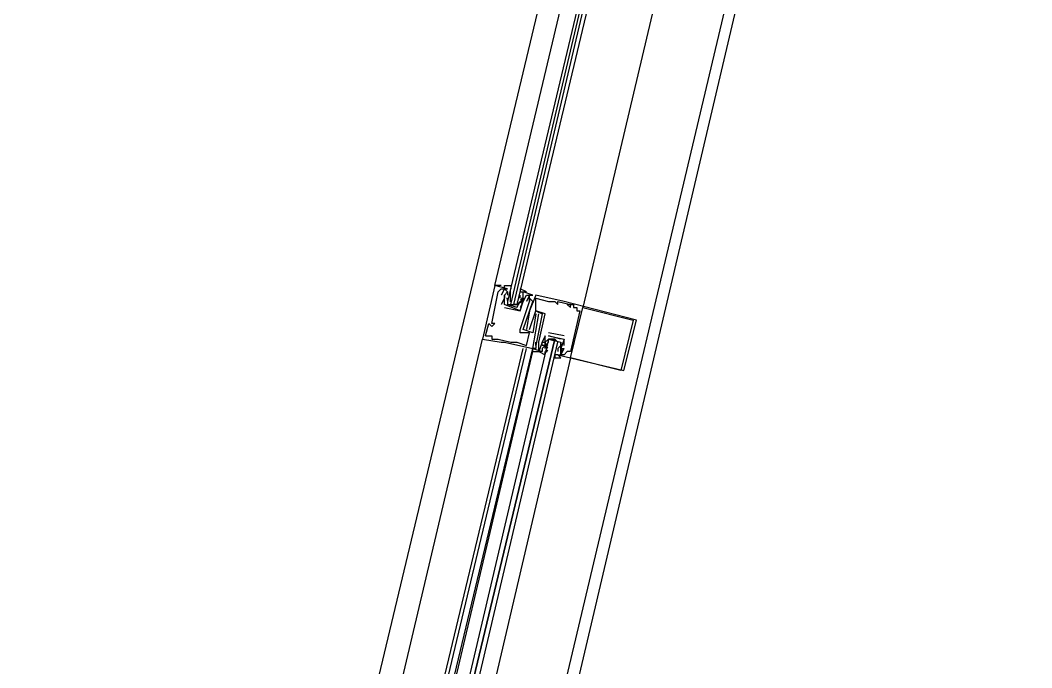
# Model space of a CAD drawing. Header units: feet. Extents: x -84 to 198, y -22 to 181.
# Drawn here: x 118.2 to 122.49, y 85.81 to 88.557 of the extents above; entities that cross this region are included whole.
import ezdxf

# ---------------------------------------------------------------- set-up
doc = ezdxf.new("R2010")
doc.units = ezdxf.units.FT
doc.layers.add('A-LINEA', color=7, linetype='CONTINUOUS')

msp = doc.modelspace()

# ---------------------------------------------------------------- linework, layer by layer
at = {"layer": 'A-LINEA'}
for p, q in [((120.92, 90.8044), (119.2667, 83.8711)), ((121.6667, 90.6311), (120.0267, 83.6978)), ((120.2667, 87.4178), (120.2133, 87.4311)), ((120.2133, 87.4311), (120.2133, 87.4311)), ((120.2267, 87.4044), (120.2267, 87.4044)), ((120.24, 87.4178), (120.24, 87.4178)), ((120.24, 87.3911), (120.24, 87.3911)), ((120.2533, 87.4178), (120.2533, 87.4178)), ((120.2533, 87.3911), (120.2533, 87.3911)), ((120.2533, 87.3911), (120.2533, 87.3911)), ((120.2533, 87.3911), (120.2533, 87.3911)), ((120.2667, 87.4178), (120.2667, 87.4178)), ((120.2667, 87.4044), (120.2667, 87.4044)), ((120.2667, 87.4044), (120.2667, 87.3911)), ((120.2667, 87.3911), (120.2667, 87.3911)), ((120.2799, 87.3813), (120.2788, 87.3932)), ((120.2792, 87.3893), (120.279, 87.4076)), ((120.32, 87.3911), (120.32, 87.3911)), ((120.32, 87.3778), (120.32, 87.3911)), ((120.3333, 87.4044), (120.3333, 87.4044)), ((120.3467, 87.3911), (120.3467, 87.3911)), ((120.36, 87.3911), (120.36, 87.3911)), ((120.36, 87.3911), (120.36, 87.3911)), ((120.3733, 87.3911), (120.3733, 87.3911)), ((120.3867, 87.3911), (120.3867, 87.3911)), ((120.2533, 87.3778), (120.24, 87.3511)), ((120.24, 87.3511), (120.24, 87.3511)), ((120.2533, 87.3778), (120.2533, 87.3778)), ((120.2533, 87.3778), (120.2533, 87.3778)), ((120.2533, 87.3511), (120.2533, 87.3511)), ((120.2533, 87.3511), (120.2533, 87.3511)), ((120.2665, 87.368), (120.2655, 87.3798)), ((120.2667, 87.3778), (120.2667, 87.3778)), ((120.3067, 87.3378), (120.2667, 87.3511)), ((120.2791, 87.3622), (120.2786, 87.3825)), ((120.28, 87.3511), (120.2933, 87.3511)), ((120.3067, 87.3644), (120.3067, 87.3644)), ((120.3067, 87.3511), (120.3067, 87.3511)), ((120.32, 87.3778), (120.32, 87.3778)), ((120.3314, 87.375), (120.3217, 87.357)), ((120.3285, 87.38), (120.3223, 87.3699)), ((120.3285, 87.3667), (120.3223, 87.3565)), ((120.3333, 87.3778), (120.3333, 87.3778)), ((120.3333, 87.3644), (120.3333, 87.3644)), ((120.3333, 87.3644), (120.3333, 87.3644)), ((120.3436, 87.387), (120.3352, 87.3708)), ((120.3467, 87.3644), (120.3467, 87.3644)), ((120.36, 87.3778), (120.36, 87.3778)), ((120.36, 87.3644), (120.36, 87.3644)), ((120.36, 87.3644), (120.36, 87.3644)), ((120.3733, 87.3644), (120.3733, 87.3644)), ((120.3867, 87.3778), (120.3867, 87.3778)), ((120.44, 87.3644), (120.44, 87.3644)), ((120.4533, 87.3644), (120.4533, 87.3644)), ((120.4667, 87.3644), (120.4667, 87.3644)), ((120.48, 87.3644), (120.48, 87.3644)), ((120.48, 87.3511), (120.48, 87.3511)), ((120.5067, 87.3644), (120.5067, 87.3644)), ((120.52, 87.3511), (120.52, 87.3511)), ((120.5333, 87.3511), (120.5333, 87.3511)), ((120.5333, 87.3511), (120.5333, 87.3511)), ((120.5467, 87.3511), (120.5467, 87.3511)), ((120.2533, 87.3378), (120.32, 87.3244)), ((120.2533, 87.3378), (120.2533, 87.3378)), ((120.32, 87.3378), (120.32, 87.3378)), ((120.32, 87.3378), (120.32, 87.3378)), ((120.32, 87.3244), (120.32, 87.3244)), ((120.32, 87.3244), (120.32, 87.3244)), ((120.36, 87.3244), (120.36, 87.3244)), ((120.3867, 87.3244), (120.3867, 87.3244)), ((120.3867, 87.3244), (120.3867, 87.3244)), ((120.3867, 87.3111), (120.3867, 87.3111)), ((120.4, 87.3111), (120.4, 87.3111)), ((120.4133, 87.3111), (120.4133, 87.3111)), ((120.4267, 87.3111), (120.4267, 87.3111)), ((120.5333, 87.3378), (120.5333, 87.3378)), ((120.5467, 87.3378), (120.5467, 87.3378)), ((120.56, 87.3378), (120.56, 87.3378)), ((120.56, 87.3244), (120.56, 87.3244)), ((120.5733, 87.3244), (120.5733, 87.3244)), ((120.5867, 87.3378), (120.5867, 87.3378)), ((120.1867, 87.2711), (120.1867, 87.2711)), ((120.2, 87.2711), (120.2, 87.2711)), ((120.2133, 87.2711), (120.2133, 87.2711)), ((120.8, 87.2844), (120.8, 87.2844)), ((120.8133, 87.2844), (120.8133, 87.2844)), ((120.1733, 87.2178), (120.1733, 87.2178)), ((120.2, 87.2578), (120.2, 87.2578)), ((120.2, 87.2178), (120.2, 87.2178)), ((120.32, 87.2444), (120.32, 87.2444)), ((120.32, 87.2311), (120.32, 87.2311)), ((120.3333, 87.2444), (120.3333, 87.2444)), ((120.3467, 87.2444), (120.3467, 87.2444)), ((120.36, 87.2444), (120.36, 87.2444)), ((120.36, 87.2311), (120.36, 87.2311)), ((120.3733, 87.2311), (120.3733, 87.2311)), ((120.4267, 87.2178), (120.4267, 87.2178)), ((120.4267, 87.2178), (120.4267, 87.2178)), ((120.5067, 87.2178), (120.44, 87.2311)), ((120.44, 87.2311), (120.44, 87.2311)), ((120.44, 87.2178), (120.44, 87.2178)), ((120.44, 87.2178), (120.44, 87.2178)), ((120.4933, 87.2044), (120.44, 87.2178)), ((120.5067, 87.2178), (120.5067, 87.2178)), ((119.4667, 84.2578), (120.16, 87.2044)), ((120.16, 87.2044), (120.16, 87.2044)), ((120.2, 87.2044), (120.2, 87.2044)), ((120.2133, 87.2044), (120.2133, 87.2044)), ((120.2267, 87.2044), (120.2267, 87.2044)), ((120.24, 87.1911), (120.24, 87.1911)), ((120.2533, 87.1911), (120.2533, 87.1911)), ((120.28, 87.1911), (120.28, 87.1911)), ((120.2933, 87.1911), (120.2933, 87.1911)), ((120.3067, 87.1911), (120.3067, 87.1911)), ((120.3467, 87.1778), (120.3467, 87.1778)), ((120.3867, 87.1911), (120.3867, 87.1911)), ((120.3867, 87.1911), (120.3867, 87.1911)), ((120.3867, 87.1778), (120.3867, 87.1778)), ((120.3867, 87.1778), (120.3867, 87.1778)), ((120.4, 87.1911), (120.4, 87.1911)), ((120.4133, 87.1911), (120.4133, 87.1911)), ((120.4133, 87.1911), (120.4133, 87.1911)), ((120.4133, 87.1778), (120.4133, 87.1778)), ((120.4267, 87.1911), (120.4267, 87.1911)), ((120.4267, 87.1778), (120.4267, 87.1778)), ((120.4267, 87.1778), (120.4267, 87.1778)), ((120.4267, 87.1644), (120.4267, 87.1778)), ((120.4286, 87.1672), (120.4383, 87.1852)), ((120.4315, 87.1755), (120.4377, 87.1857)), ((120.44, 87.1911), (120.44, 87.1911)), ((120.44, 87.1778), (120.44, 87.1778)), ((120.4533, 87.2044), (120.4667, 87.2044)), ((120.48, 87.1778), (120.48, 87.1778)), ((120.4935, 87.1743), (120.4945, 87.1624)), ((120.4942, 87.1801), (120.4948, 87.1597)), ((120.5067, 87.2044), (120.5067, 87.2044)), ((120.5067, 87.1778), (120.5067, 87.2044)), ((120.5067, 87.2044), (120.5067, 87.2044)), ((120.5067, 87.2044), (120.5067, 87.2044)), ((120.5067, 87.1778), (120.5067, 87.1778)), ((119.6267, 84.2178), (120.3333, 87.1644)), ((119.64, 84.2044), (120.3467, 87.1644)), ((119.6667, 84.2044), (120.3733, 87.1644)), ((119.68, 84.2044), (120.3733, 87.1511)), ((120.3733, 87.1511), (120.3733, 87.1644)), ((120.3733, 87.1644), (120.3733, 87.1644)), ((120.3733, 87.1644), (120.3733, 87.1644)), ((120.3733, 87.1511), (120.3733, 87.1644)), ((120.3733, 87.1511), (120.3733, 87.1644)), ((120.3867, 87.1644), (120.3867, 87.1644)), ((120.4, 87.1644), (120.4, 87.1644)), ((120.4, 87.1511), (120.4, 87.1511)), ((120.4133, 87.1511), (120.4133, 87.1511)), ((120.4267, 87.1644), (120.4267, 87.1644)), ((120.4297, 87.1552), (120.4381, 87.1714)), ((120.4315, 87.1489), (120.4377, 87.159)), ((120.48, 87.1644), (120.48, 87.1511)), ((120.48, 87.1644), (120.48, 87.1644)), ((120.48, 87.1511), (120.48, 87.1511)), ((120.48, 87.1378), (120.48, 87.1378)), ((120.4933, 87.1644), (120.4933, 87.1644)), ((120.4933, 87.1644), (120.4933, 87.1644)), ((120.4933, 87.1511), (120.4933, 87.1511)), ((120.4933, 87.1511), (120.4933, 87.1511)), ((120.4933, 87.1378), (120.4933, 87.1378)), ((120.4935, 87.1476), (120.4945, 87.1357)), ((120.4941, 87.1529), (120.4944, 87.1346)), ((120.5067, 87.1644), (120.5067, 87.1644)), ((120.5067, 87.1644), (120.5067, 87.1644)), ((120.5067, 87.1378), (120.5067, 87.1378)), ((120.52, 87.1511), (120.52, 87.1511)), ((120.5333, 87.1511), (120.5333, 87.1511)), ((120.5333, 87.1244), (119.84, 84.1644)), ((120.5333, 87.1244), (120.5333, 87.1244)), ((120.7467, 87.0711), (120.7467, 87.0711)), ((120.76, 87.0711), (120.76, 87.0711))]:
    msp.add_line(p, q, dxfattribs=at)
for points in [[(137.56, 101.5111), (135.7467, 97.9511), (132.9467, 93.1644), (129.2133, 94.0444), (125.48, 94.9378), (124.7867, 91.9644), (124.4, 90.3378), (124.08, 90.4178), (123.04, 90.6578), (121.7867, 90.9511), (118.2, 75.6978), (129.9467, 72.9244)], [(121.3867, 90.6978), (120.96, 88.9244), (120.5867, 87.3378)], [(120.24, 87.4311), (120.24, 87.4311), (120.2133, 87.4311), (120.5867, 89.0044)], [(120.6533, 88.9911), (120.2667, 87.3644), (120.2667, 87.3511), (120.28, 87.3511), (120.6667, 88.9911)], [(120.6933, 88.9778), (120.3067, 87.3511), (120.2933, 87.3511), (120.68, 88.9911)], [(120.2133, 87.4311), (120.16, 87.2044), (120.24, 87.1911), (120.2533, 87.1911), (120.3733, 87.1644), (120.4, 87.3111), (120.4, 87.3111)], [(120.24, 87.4311), (120.24, 87.4311), (120.2133, 87.4311)], [(120.24, 87.4311), (120.24, 87.4311), (120.2133, 87.4311)], [(120.2533, 87.3511), (120.2533, 87.3778), (120.2533, 87.3911), (120.2667, 87.4044), (120.2533, 87.4178), (120.2667, 87.4178), (120.2533, 87.4178), (120.2533, 87.4311), (120.28, 87.4311), (120.28, 87.4178)], [(120.1733, 87.2178), (120.1867, 87.2711), (120.2, 87.2578), (120.2133, 87.2711), (120.2, 87.2711), (120.2267, 87.4044), (120.24, 87.4178), (120.2533, 87.4178), (120.24, 87.3911)], [(120.32, 87.3244), (120.2533, 87.3511), (120.2533, 87.3911), (120.2533, 87.3778), (120.2533, 87.3911), (120.2667, 87.4044), (120.2667, 87.4044)], [(120.3067, 87.3378), (120.32, 87.3644), (120.3333, 87.3778), (120.3333, 87.3911), (120.3333, 87.4044), (120.3467, 87.4044), (120.32, 87.4178), (120.32, 87.4044), (120.3333, 87.4044)], [(120.32, 87.3244), (120.3333, 87.3644), (120.3333, 87.3644), (120.3467, 87.3911), (120.36, 87.3911), (120.3467, 87.3644)], [(120.3867, 87.3111), (120.3733, 87.2311), (120.3333, 87.2444), (120.3733, 87.3644), (120.36, 87.3778), (120.36, 87.3644), (120.36, 87.3911), (120.3733, 87.3911), (120.3333, 87.4044)], [(120.48, 87.1378), (120.76, 87.0711), (120.8133, 87.2844), (120.5067, 87.3644), (120.3867, 87.3911), (120.36, 87.3244), (120.3467, 87.2444)], [(120.1733, 87.2178), (120.2, 87.2178), (120.2, 87.2044), (120.2133, 87.2044), (120.2267, 87.2044), (120.28, 87.1911), (120.2933, 87.1911), (120.3067, 87.1911), (120.3467, 87.1778), (120.36, 87.2311), (120.32, 87.2311), (120.32, 87.2444), (120.36, 87.3644), (120.36, 87.3644)], [(120.2667, 87.3778), (120.2667, 87.3511), (120.3067, 87.3511), (120.32, 87.3644)], [(120.3333, 87.3778), (120.3333, 87.3644), (120.32, 87.3378)], [(120.4, 87.1911), (120.4267, 87.3111), (120.3867, 87.3244), (120.3867, 87.3778), (120.44, 87.3644), (120.4533, 87.3644), (120.4667, 87.3644), (120.48, 87.3511), (120.48, 87.3644), (120.5333, 87.3511), (120.52, 87.3511), (120.5333, 87.3378), (120.5333, 87.3511), (120.5467, 87.3511), (120.5467, 87.3378), (120.56, 87.3378), (120.56, 87.3244), (120.5733, 87.3244), (120.5333, 87.1511), (120.52, 87.1511), (120.5067, 87.1378), (120.4933, 87.1378), (120.5067, 87.1644), (120.5067, 87.1644)], [(120.36, 87.2444), (120.3867, 87.3244), (120.4133, 87.3111), (120.3867, 87.1778), (120.3867, 87.1911), (120.3867, 87.1778), (120.3867, 87.1644), (120.3733, 87.1644), (120.4133, 87.1511)], [(120.8, 87.2844), (120.7467, 87.0711), (120.5333, 87.1244), (120.5867, 87.3378), (120.8, 87.2844)], [(120.4267, 87.2178), (120.4133, 87.1911), (120.4133, 87.1911), (120.4, 87.1511), (120.4, 87.1644), (120.4, 87.1911)], [(120.4267, 87.1778), (120.4133, 87.1778), (120.4133, 87.1911), (120.4267, 87.1911), (120.4267, 87.1778), (120.4267, 87.2178)], [(120.44, 87.2178), (120.5067, 87.2044), (120.4933, 87.1644)], [(119.7733, 84.1778), (120.48, 87.1911), (120.4667, 87.2044), (119.7467, 84.1911), (120.4667, 87.2044), (120.4533, 87.2044), (120.44, 87.2044), (119.7333, 84.1911)], [(120.44, 87.2044), (120.4267, 87.1911), (120.4267, 87.1778), (120.4133, 87.1644), (120.4133, 87.1511), (120.4, 87.1511), (120.4267, 87.1378), (120.4267, 87.1511)], [(120.4267, 87.1778), (120.44, 87.1911), (120.44, 87.2044), (120.4933, 87.1911), (120.4933, 87.1778), (120.48, 87.1644)], [(120.48, 87.1378), (120.4667, 87.1378), (120.4667, 87.1244), (120.4933, 87.1244), (120.48, 87.1378), (120.4933, 87.1378), (120.4933, 87.1511), (120.4933, 87.1644), (120.4933, 87.1778), (120.4933, 87.1911)], [(120.3733, 87.1511), (120.4, 87.1511), (120.4, 87.1511)], [(120.3733, 87.1511), (120.4, 87.1511), (120.4, 87.1511)], [(120.3733, 87.1511), (120.4, 87.1511), (120.4, 87.1511)], [(120.4933, 87.1644), (120.5067, 87.1644), (120.4933, 87.1511), (120.4933, 87.1644), (120.4933, 87.1511)]]:
    msp.add_lwpolyline(points, dxfattribs=at)

doc.saveas('drawing.dxf')
